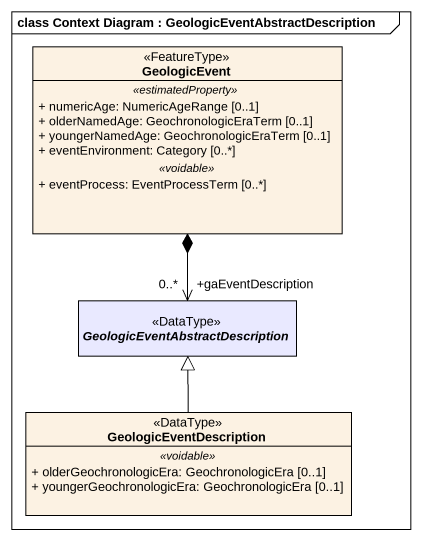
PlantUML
@startuml
mainframe class Context Diagram : GeologicEventAbstractDescription
hide circle
hide empty members
skinparam classAttributeIconSize 0
class GeologicEvent <<FeatureType>> #FCF2E3 {
  .. <<estimatedProperty>> ..
  + numericAge: NumericAgeRange [0..1]
  + olderNamedAge: GeochronologicEraTerm [0..1]
  + youngerNamedAge: GeochronologicEraTerm [0..1]
  + eventEnvironment: Category [0..*]
  .. <<voidable>> ..
  + eventProcess: EventProcessTerm [0..*]
}
abstract class "GeologicEventAbstractDescription" as GeologicEventAbstractDescrip <<DataType>> #E9E9FF
class GeologicEventDescription <<DataType>> {
  .. <<voidable>> ..
  + olderGeochronologicEra: GeochronologicEra [0..1]
  + youngerGeochronologicEra: GeochronologicEra [0..1]
}
GeologicEvent *--> "+gaEventDescription\n0..*" GeologicEventAbstractDescrip
GeologicEventDescription -up-|> GeologicEventAbstractDescrip
@enduml
